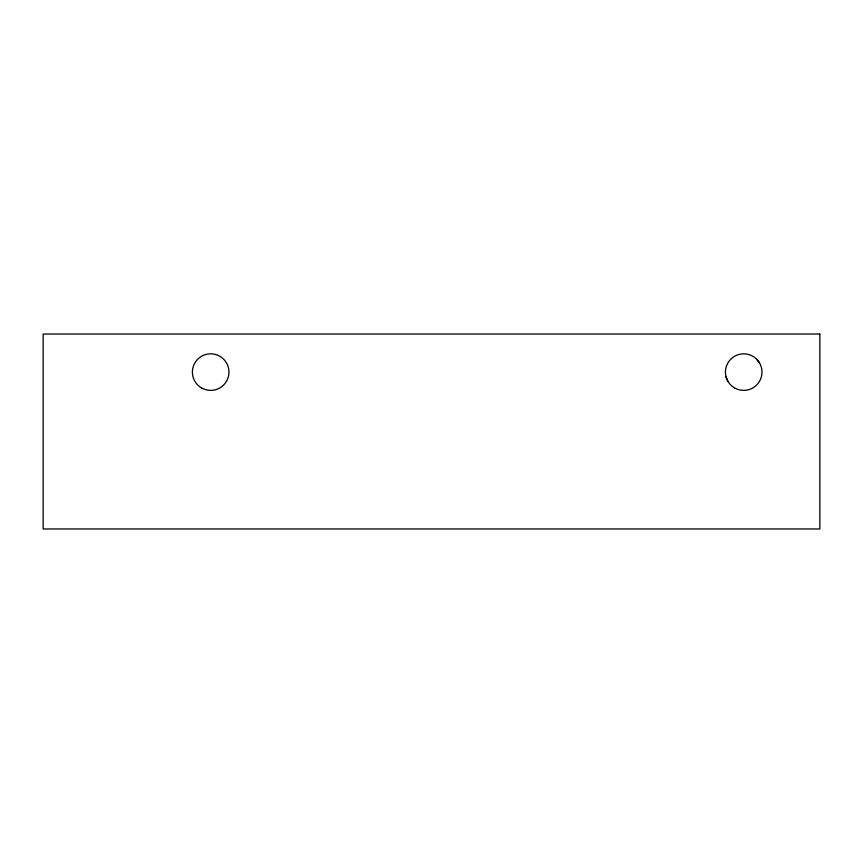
<?xml version="1.0" encoding="UTF-8"?>
<svg xmlns="http://www.w3.org/2000/svg" width="863" height="863" viewBox="0 0 863 863"><rect width="100%" height="100%" fill="white"/><g stroke="black" fill="none" stroke-linecap="round" stroke-linejoin="round"><path stroke-width="1.29" d="M756.624 359.181L759.526 362.967M726.053 376.84L727.876 381.241M819.85 334.035L43.15 334.035L43.15 528.965L819.85 528.965L819.85 334.035M201.532 387.929A18.274 18.274 0 0 0 228.954 372.104A18.274 18.274 0 0 0 201.532 356.279A18.274 18.274 0 0 0 201.532 387.929M734.564 387.929A18.274 18.274 0 0 0 761.975 372.104A18.274 18.274 0 0 0 734.564 356.279A18.274 18.274 0 0 0 734.564 387.929"/></g></svg>
